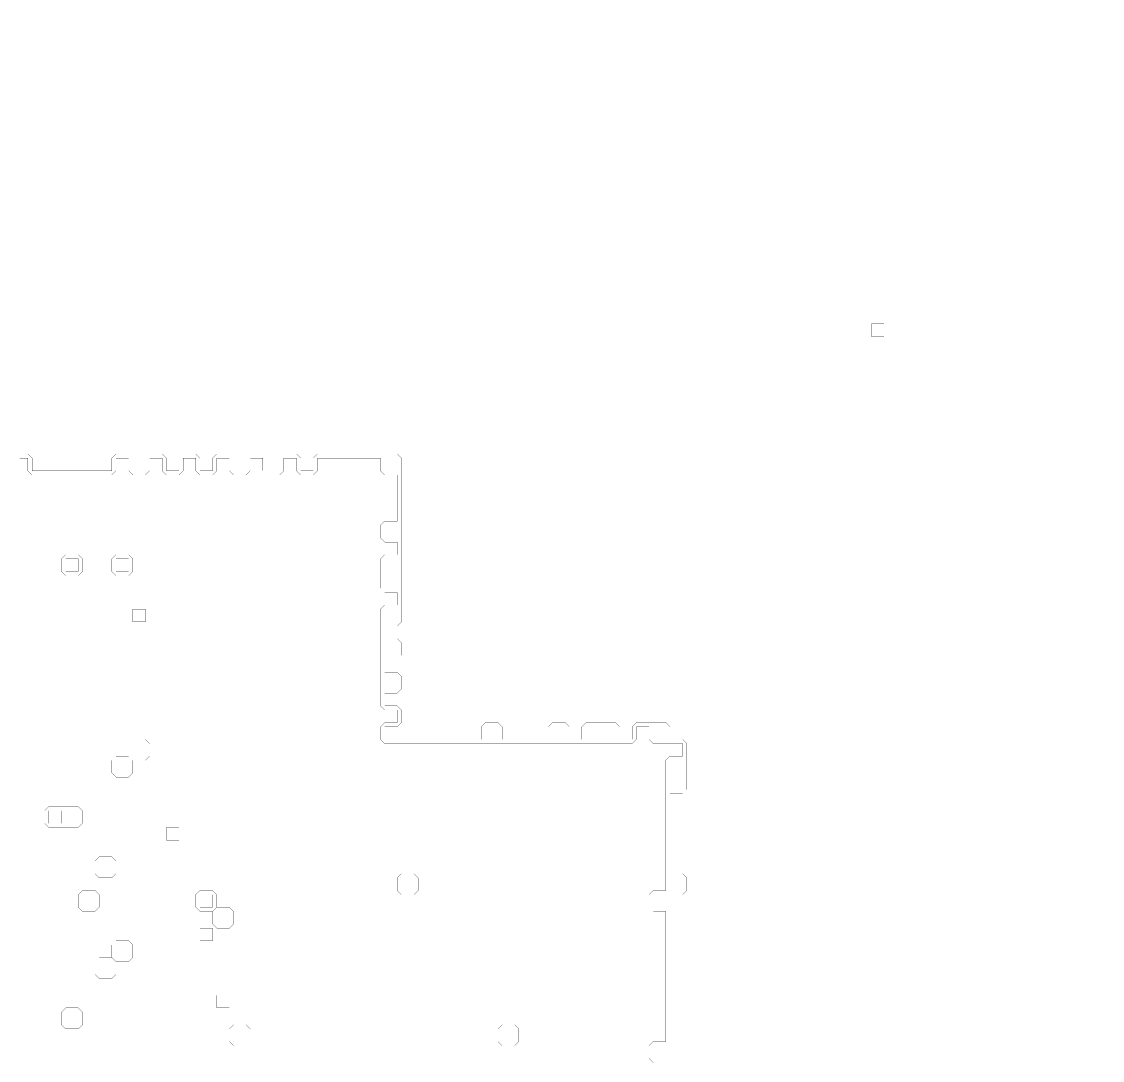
# Model space of a CAD drawing. Header units: metres. Extents: x 0 to 4990, y -4990 to 0.
# Drawn here: x 2476 to 4990, y -2417 to 0 of the extents above; entities that cross this region are included whole.
import ezdxf

# ---------------------------------------------------------------- set-up
doc = ezdxf.new("R2010")
doc.units = ezdxf.units.M
for name, color, linetype in [('conductor', 1, 'Continuous'), ('dielectric', 8, 'Continuous'), ('substrate', 5, 'Continuous')]:
    doc.layers.add(name, color=color, linetype=linetype)

msp = doc.modelspace()

# ---------------------------------------------------------------- linework, layer by layer
at = {"layer": 'conductor', "const_width": 0.5}
msp.add_lwpolyline([(3945.3125, -2421.875), (3935.546875, -2412.109375), (3935.546875, -2402.34375), (3935.546875, -2392.578125), (3935.546875, -2382.8125), (3945.3125, -2373.046875), (3955.078125, -2373.046875), (3964.84375, -2373.046875), (3974.609375, -2373.046875), (3974.609375, -2363.28125), (3974.609375, -2353.515625), (3974.609375, -2343.75), (3974.609375, -2333.984375), (3974.609375, -2324.21875), (3974.609375, -2314.453125), (3974.609375, -2304.6875), (3974.609375, -2294.921875), (3974.609375, -2285.15625), (3974.609375, -2275.390625), (3974.609375, -2265.625), (3974.609375, -2255.859375), (3974.609375, -2246.09375), (3974.609375, -2236.328125), (3974.609375, -2226.5625), (3974.609375, -2216.796875), (3974.609375, -2207.03125), (3974.609375, -2197.265625), (3974.609375, -2187.5), (3974.609375, -2177.734375), (3974.609375, -2167.96875), (3974.609375, -2158.203125), (3974.609375, -2148.4375), (3974.609375, -2138.671875), (3974.609375, -2128.90625), (3974.609375, -2119.140625), (3974.609375, -2109.375), (3974.609375, -2099.609375), (3974.609375, -2089.84375), (3974.609375, -2080.078125), (3974.609375, -2070.3125), (3964.84375, -2070.3125), (3955.078125, -2070.3125), (3945.3125, -2070.3125), (3935.546875, -2060.546875), (3935.546875, -2050.78125), (3935.546875, -2041.015625), (3935.546875, -2031.25), (3945.3125, -2021.484375), (3955.078125, -2021.484375), (3964.84375, -2021.484375), (3974.609375, -2021.484375), (3974.609375, -2011.71875), (3974.609375, -2001.953125), (3974.609375, -1992.1875), (3974.609375, -1982.421875), (3974.609375, -1972.65625), (3974.609375, -1962.890625), (3974.609375, -1953.125), (3974.609375, -1943.359375), (3974.609375, -1933.59375), (3974.609375, -1923.828125), (3974.609375, -1914.0625), (3974.609375, -1904.296875), (3974.609375, -1894.53125), (3974.609375, -1884.765625), (3974.609375, -1875), (3974.609375, -1865.234375), (3974.609375, -1855.46875), (3974.609375, -1845.703125), (3974.609375, -1835.9375), (3974.609375, -1826.171875), (3974.609375, -1816.40625), (3974.609375, -1806.640625), (3974.609375, -1796.875), (3974.609375, -1787.109375), (3974.609375, -1777.34375), (3974.609375, -1767.578125), (3974.609375, -1757.8125), (3974.609375, -1748.046875), (3974.609375, -1738.28125), (3974.609375, -1728.515625), (3974.609375, -1718.75), (3984.375, -1708.984375), (3994.140625, -1708.984375), (4003.90625, -1708.984375), (4013.671875, -1708.984375), (4013.671875, -1699.21875), (4013.671875, -1689.453125), (4013.671875, -1679.6875), (4003.90625, -1679.6875), (3994.140625, -1679.6875), (3984.375, -1679.6875), (3974.609375, -1679.6875), (3964.84375, -1679.6875), (3955.078125, -1679.6875), (3945.3125, -1679.6875), (3935.546875, -1669.921875), (3935.546875, -1660.15625), (3935.546875, -1650.390625), (3935.546875, -1640.625), (3925.78125, -1640.625), (3916.015625, -1640.625), (3906.25, -1640.625), (3906.25, -1650.390625), (3906.25, -1660.15625), (3906.25, -1669.921875), (3896.484375, -1679.6875), (3886.71875, -1679.6875), (3876.953125, -1679.6875), (3867.1875, -1679.6875), (3857.421875, -1679.6875), (3847.65625, -1679.6875), (3837.890625, -1679.6875), (3828.125, -1679.6875), (3818.359375, -1679.6875), (3808.59375, -1679.6875), (3798.828125, -1679.6875), (3789.0625, -1679.6875), (3779.296875, -1679.6875), (3769.53125, -1679.6875), (3759.765625, -1679.6875), (3750, -1679.6875), (3740.234375, -1679.6875), (3730.46875, -1679.6875), (3720.703125, -1679.6875), (3710.9375, -1679.6875), (3701.171875, -1679.6875), (3691.40625, -1679.6875), (3681.640625, -1679.6875), (3671.875, -1679.6875), (3662.109375, -1679.6875), (3652.34375, -1679.6875), (3642.578125, -1679.6875), (3632.8125, -1679.6875), (3623.046875, -1679.6875), (3613.28125, -1679.6875), (3603.515625, -1679.6875), (3593.75, -1679.6875), (3583.984375, -1679.6875), (3574.21875, -1679.6875), (3564.453125, -1679.6875), (3554.6875, -1679.6875), (3544.921875, -1679.6875), (3535.15625, -1679.6875), (3525.390625, -1679.6875), (3515.625, -1679.6875), (3505.859375, -1679.6875), (3496.09375, -1679.6875), (3486.328125, -1679.6875), (3476.5625, -1679.6875), (3466.796875, -1679.6875), (3457.03125, -1679.6875), (3447.265625, -1679.6875), (3437.5, -1679.6875), (3427.734375, -1679.6875), (3417.96875, -1679.6875), (3408.203125, -1679.6875), (3398.4375, -1679.6875), (3388.671875, -1679.6875), (3378.90625, -1679.6875), (3369.140625, -1679.6875), (3359.375, -1679.6875), (3349.609375, -1679.6875), (3339.84375, -1679.6875), (3330.078125, -1679.6875), (3320.3125, -1679.6875), (3310.546875, -1669.921875), (3310.546875, -1660.15625), (3310.546875, -1650.390625), (3310.546875, -1640.625), (3320.3125, -1630.859375), (3330.078125, -1630.859375), (3339.84375, -1630.859375), (3349.609375, -1630.859375), (3349.609375, -1621.09375), (3349.609375, -1611.328125), (3349.609375, -1601.5625), (3339.84375, -1601.5625), (3330.078125, -1601.5625), (3320.3125, -1601.5625), (3310.546875, -1591.796875), (3310.546875, -1582.03125), (3310.546875, -1572.265625), (3310.546875, -1562.5), (3310.546875, -1552.734375), (3310.546875, -1542.96875), (3310.546875, -1533.203125), (3310.546875, -1523.4375), (3310.546875, -1513.671875), (3310.546875, -1503.90625), (3310.546875, -1494.140625), (3310.546875, -1484.375), (3310.546875, -1474.609375), (3310.546875, -1464.84375), (3310.546875, -1455.078125), (3310.546875, -1445.3125), (3310.546875, -1435.546875), (3310.546875, -1425.78125), (3310.546875, -1416.015625), (3310.546875, -1406.25), (3310.546875, -1396.484375), (3310.546875, -1386.71875), (3310.546875, -1376.953125), (3310.546875, -1367.1875), (3320.3125, -1357.421875), (3330.078125, -1357.421875), (3339.84375, -1357.421875), (3349.609375, -1357.421875), (3349.609375, -1347.65625), (3349.609375, -1337.890625), (3349.609375, -1328.125), (3339.84375, -1328.125), (3330.078125, -1328.125), (3320.3125, -1328.125), (3310.546875, -1318.359375), (3310.546875, -1308.59375), (3310.546875, -1298.828125), (3310.546875, -1289.0625), (3310.546875, -1279.296875), (3310.546875, -1269.53125), (3310.546875, -1259.765625), (3310.546875, -1250), (3320.3125, -1240.234375), (3330.078125, -1240.234375), (3339.84375, -1240.234375), (3349.609375, -1240.234375), (3349.609375, -1230.46875), (3349.609375, -1220.703125), (3349.609375, -1210.9375), (3339.84375, -1210.9375), (3330.078125, -1210.9375), (3320.3125, -1210.9375), (3310.546875, -1201.171875), (3310.546875, -1191.40625), (3310.546875, -1181.640625), (3310.546875, -1171.875), (3320.3125, -1162.109375), (3330.078125, -1162.109375), (3339.84375, -1162.109375), (3349.609375, -1162.109375), (3349.609375, -1152.34375), (3349.609375, -1142.578125), (3349.609375, -1132.8125), (3349.609375, -1123.046875), (3349.609375, -1113.28125), (3349.609375, -1103.515625), (3349.609375, -1093.75), (3349.609375, -1083.984375), (3349.609375, -1074.21875), (3349.609375, -1064.453125), (3349.609375, -1054.6875), (3339.84375, -1054.6875), (3330.078125, -1054.6875), (3320.3125, -1054.6875), (3310.546875, -1044.921875), (3310.546875, -1035.15625), (3310.546875, -1025.390625), (3310.546875, -1015.625), (3300.78125, -1015.625), (3291.015625, -1015.625), (3281.25, -1015.625), (3271.484375, -1015.625), (3261.71875, -1015.625), (3251.953125, -1015.625), (3242.1875, -1015.625), (3232.421875, -1015.625), (3222.65625, -1015.625), (3212.890625, -1015.625), (3203.125, -1015.625), (3193.359375, -1015.625), (3183.59375, -1015.625), (3173.828125, -1015.625), (3164.0625, -1015.625), (3164.0625, -1025.390625), (3164.0625, -1035.15625), (3164.0625, -1044.921875), (3154.296875, -1054.6875), (3144.53125, -1054.6875), (3134.765625, -1054.6875), (3125, -1054.6875), (3115.234375, -1044.921875), (3115.234375, -1035.15625), (3115.234375, -1025.390625), (3115.234375, -1015.625), (3105.46875, -1015.625), (3095.703125, -1015.625), (3085.9375, -1015.625), (3085.9375, -1025.390625), (3085.9375, -1035.15625), (3085.9375, -1044.921875), (3076.171875, -1054.6875), (3066.40625, -1054.6875), (3056.640625, -1054.6875), (3046.875, -1054.6875), (3037.109375, -1044.921875), (3037.109375, -1035.15625), (3037.109375, -1025.390625), (3037.109375, -1015.625), (3027.34375, -1015.625), (3017.578125, -1015.625), (3007.8125, -1015.625), (3007.8125, -1025.390625), (3007.8125, -1035.15625), (3007.8125, -1044.921875), (2998.046875, -1054.6875), (2988.28125, -1054.6875), (2978.515625, -1054.6875), (2968.75, -1054.6875), (2958.984375, -1044.921875), (2958.984375, -1035.15625), (2958.984375, -1025.390625), (2958.984375, -1015.625), (2949.21875, -1015.625), (2939.453125, -1015.625), (2929.6875, -1015.625), (2929.6875, -1025.390625), (2929.6875, -1035.15625), (2929.6875, -1044.921875), (2919.921875, -1054.6875), (2910.15625, -1054.6875), (2900.390625, -1054.6875), (2890.625, -1054.6875), (2880.859375, -1044.921875), (2880.859375, -1035.15625), (2880.859375, -1025.390625), (2880.859375, -1015.625), (2871.09375, -1015.625), (2861.328125, -1015.625), (2851.5625, -1015.625), (2851.5625, -1025.390625), (2851.5625, -1035.15625), (2851.5625, -1044.921875), (2841.796875, -1054.6875), (2832.03125, -1054.6875), (2822.265625, -1054.6875), (2812.5, -1054.6875), (2802.734375, -1044.921875), (2802.734375, -1035.15625), (2802.734375, -1025.390625), (2802.734375, -1015.625), (2792.96875, -1015.625), (2783.203125, -1015.625), (2773.4375, -1015.625), (2773.4375, -1025.390625), (2773.4375, -1035.15625), (2773.4375, -1044.921875), (2763.671875, -1054.6875), (2753.90625, -1054.6875), (2744.140625, -1054.6875), (2734.375, -1054.6875), (2724.609375, -1044.921875), (2724.609375, -1035.15625), (2724.609375, -1025.390625), (2724.609375, -1015.625), (2714.84375, -1015.625), (2705.078125, -1015.625), (2695.3125, -1015.625), (2695.3125, -1025.390625), (2695.3125, -1035.15625), (2695.3125, -1044.921875), (2685.546875, -1054.6875), (2675.78125, -1054.6875), (2666.015625, -1054.6875), (2656.25, -1054.6875), (2646.484375, -1054.6875), (2636.71875, -1054.6875), (2626.953125, -1054.6875), (2617.1875, -1054.6875), (2607.421875, -1054.6875), (2597.65625, -1054.6875), (2587.890625, -1054.6875), (2578.125, -1054.6875), (2568.359375, -1054.6875), (2558.59375, -1054.6875), (2548.828125, -1054.6875), (2539.0625, -1054.6875), (2529.296875, -1054.6875), (2519.53125, -1054.6875), (2509.765625, -1054.6875), (2500, -1054.6875), (2490.234375, -1044.921875), (2490.234375, -1035.15625), (2490.234375, -1025.390625), (2490.234375, -1015.625), (2480.46875, -1015.625), (2470.703125, -1015.625)], dxfattribs=at)
for points in [[(2568.359375, -1250), (2578.125, -1240.234375), (2587.890625, -1240.234375), (2597.65625, -1240.234375), (2607.421875, -1240.234375), (2617.1875, -1250), (2617.1875, -1259.765625), (2617.1875, -1269.53125), (2617.1875, -1279.296875), (2607.421875, -1289.0625), (2597.65625, -1289.0625), (2587.890625, -1289.0625), (2578.125, -1289.0625), (2568.359375, -1279.296875), (2568.359375, -1269.53125), (2568.359375, -1259.765625)], [(2685.546875, -1250), (2695.3125, -1240.234375), (2705.078125, -1240.234375), (2714.84375, -1240.234375), (2724.609375, -1240.234375), (2734.375, -1250), (2734.375, -1259.765625), (2734.375, -1269.53125), (2734.375, -1279.296875), (2724.609375, -1289.0625), (2714.84375, -1289.0625), (2705.078125, -1289.0625), (2695.3125, -1289.0625), (2685.546875, -1279.296875), (2685.546875, -1269.53125), (2685.546875, -1259.765625)], [(2724.609375, -1679.6875), (2734.375, -1669.921875), (2744.140625, -1669.921875), (2753.90625, -1669.921875), (2763.671875, -1669.921875), (2773.4375, -1679.6875), (2773.4375, -1689.453125), (2773.4375, -1699.21875), (2773.4375, -1708.984375), (2763.671875, -1718.75), (2753.90625, -1718.75), (2744.140625, -1718.75), (2734.375, -1718.75), (2724.609375, -1708.984375), (2724.609375, -1699.21875), (2724.609375, -1689.453125)], [(2685.546875, -1718.75), (2695.3125, -1708.984375), (2705.078125, -1708.984375), (2714.84375, -1708.984375), (2724.609375, -1708.984375), (2734.375, -1718.75), (2734.375, -1728.515625), (2734.375, -1738.28125), (2734.375, -1748.046875), (2724.609375, -1757.8125), (2714.84375, -1757.8125), (2705.078125, -1757.8125), (2695.3125, -1757.8125), (2685.546875, -1748.046875), (2685.546875, -1738.28125), (2685.546875, -1728.515625)], [(2529.296875, -1835.9375), (2539.0625, -1826.171875), (2548.828125, -1826.171875), (2558.59375, -1826.171875), (2568.359375, -1826.171875), (2578.125, -1826.171875), (2587.890625, -1826.171875), (2597.65625, -1826.171875), (2607.421875, -1826.171875), (2617.1875, -1835.9375), (2617.1875, -1845.703125), (2617.1875, -1855.46875), (2617.1875, -1865.234375), (2607.421875, -1875), (2597.65625, -1875), (2587.890625, -1875), (2578.125, -1875), (2568.359375, -1875), (2558.59375, -1875), (2548.828125, -1875), (2539.0625, -1875), (2529.296875, -1865.234375), (2529.296875, -1855.46875), (2529.296875, -1845.703125)], [(2646.484375, -1953.125), (2656.25, -1943.359375), (2666.015625, -1943.359375), (2675.78125, -1943.359375), (2685.546875, -1943.359375), (2695.3125, -1953.125), (2695.3125, -1962.890625), (2695.3125, -1972.65625), (2695.3125, -1982.421875), (2685.546875, -1992.1875), (2675.78125, -1992.1875), (2666.015625, -1992.1875), (2656.25, -1992.1875), (2646.484375, -1982.421875), (2646.484375, -1972.65625), (2646.484375, -1962.890625)], [(3349.609375, -1992.1875), (3359.375, -1982.421875), (3369.140625, -1982.421875), (3378.90625, -1982.421875), (3388.671875, -1982.421875), (3398.4375, -1992.1875), (3398.4375, -2001.953125), (3398.4375, -2011.71875), (3398.4375, -2021.484375), (3388.671875, -2031.25), (3378.90625, -2031.25), (3369.140625, -2031.25), (3359.375, -2031.25), (3349.609375, -2021.484375), (3349.609375, -2011.71875), (3349.609375, -2001.953125)], [(2607.421875, -2031.25), (2617.1875, -2021.484375), (2626.953125, -2021.484375), (2636.71875, -2021.484375), (2646.484375, -2021.484375), (2656.25, -2031.25), (2656.25, -2041.015625), (2656.25, -2050.78125), (2656.25, -2060.546875), (2646.484375, -2070.3125), (2636.71875, -2070.3125), (2626.953125, -2070.3125), (2617.1875, -2070.3125), (2607.421875, -2060.546875), (2607.421875, -2050.78125), (2607.421875, -2041.015625)], [(2880.859375, -2031.25), (2890.625, -2021.484375), (2900.390625, -2021.484375), (2910.15625, -2021.484375), (2919.921875, -2021.484375), (2929.6875, -2031.25), (2929.6875, -2041.015625), (2929.6875, -2050.78125), (2929.6875, -2060.546875), (2919.921875, -2070.3125), (2910.15625, -2070.3125), (2900.390625, -2070.3125), (2890.625, -2070.3125), (2880.859375, -2060.546875), (2880.859375, -2050.78125), (2880.859375, -2041.015625)], [(2919.921875, -2070.3125), (2929.6875, -2060.546875), (2939.453125, -2060.546875), (2949.21875, -2060.546875), (2958.984375, -2060.546875), (2968.75, -2070.3125), (2968.75, -2080.078125), (2968.75, -2089.84375), (2968.75, -2099.609375), (2958.984375, -2109.375), (2949.21875, -2109.375), (2939.453125, -2109.375), (2929.6875, -2109.375), (2919.921875, -2099.609375), (2919.921875, -2089.84375), (2919.921875, -2080.078125)], [(2685.546875, -2148.4375), (2695.3125, -2138.671875), (2705.078125, -2138.671875), (2714.84375, -2138.671875), (2724.609375, -2138.671875), (2734.375, -2148.4375), (2734.375, -2158.203125), (2734.375, -2167.96875), (2734.375, -2177.734375), (2724.609375, -2187.5), (2714.84375, -2187.5), (2705.078125, -2187.5), (2695.3125, -2187.5), (2685.546875, -2177.734375), (2685.546875, -2167.96875), (2685.546875, -2158.203125)], [(2646.484375, -2187.5), (2656.25, -2177.734375), (2666.015625, -2177.734375), (2675.78125, -2177.734375), (2685.546875, -2177.734375), (2695.3125, -2187.5), (2695.3125, -2197.265625), (2695.3125, -2207.03125), (2695.3125, -2216.796875), (2685.546875, -2226.5625), (2675.78125, -2226.5625), (2666.015625, -2226.5625), (2656.25, -2226.5625), (2646.484375, -2216.796875), (2646.484375, -2207.03125), (2646.484375, -2197.265625)], [(2568.359375, -2304.6875), (2578.125, -2294.921875), (2587.890625, -2294.921875), (2597.65625, -2294.921875), (2607.421875, -2294.921875), (2617.1875, -2304.6875), (2617.1875, -2314.453125), (2617.1875, -2324.21875), (2617.1875, -2333.984375), (2607.421875, -2343.75), (2597.65625, -2343.75), (2587.890625, -2343.75), (2578.125, -2343.75), (2568.359375, -2333.984375), (2568.359375, -2324.21875), (2568.359375, -2314.453125)], [(2958.984375, -2343.75), (2968.75, -2333.984375), (2978.515625, -2333.984375), (2988.28125, -2333.984375), (2998.046875, -2333.984375), (3007.8125, -2343.75), (3007.8125, -2353.515625), (3007.8125, -2363.28125), (3007.8125, -2373.046875), (2998.046875, -2382.8125), (2988.28125, -2382.8125), (2978.515625, -2382.8125), (2968.75, -2382.8125), (2958.984375, -2373.046875), (2958.984375, -2363.28125), (2958.984375, -2353.515625)], [(3583.984375, -2343.75), (3593.75, -2333.984375), (3603.515625, -2333.984375), (3613.28125, -2333.984375), (3623.046875, -2333.984375), (3632.8125, -2343.75), (3632.8125, -2353.515625), (3632.8125, -2363.28125), (3632.8125, -2373.046875), (3623.046875, -2382.8125), (3613.28125, -2382.8125), (3603.515625, -2382.8125), (3593.75, -2382.8125), (3583.984375, -2373.046875), (3583.984375, -2363.28125), (3583.984375, -2353.515625)]]:
    msp.add_lwpolyline(points, close=True, dxfattribs=at)
at = {"layer": 'dielectric', "const_width": 0.5}
msp.add_lwpolyline([(4453.125, -703.125), (4453.125, -712.890625), (4453.125, -722.65625), (4453.125, -732.421875), (4462.890625, -732.421875), (4472.65625, -732.421875), (4482.421875, -732.421875), (4482.421875, -722.65625), (4482.421875, -712.890625), (4482.421875, -703.125), (4472.65625, -703.125), (4462.890625, -703.125)], close=True, dxfattribs=at)
at = {"layer": 'substrate', "const_width": 0.5}
for points in [[(4990.234375, -2421.875), (4990.234375, -2412.109375), (4990.234375, -2402.34375), (4990.234375, -2392.578125), (4990.234375, -2382.8125), (4990.234375, -2373.046875), (4990.234375, -2363.28125), (4990.234375, -2353.515625), (4990.234375, -2343.75), (4990.234375, -2333.984375), (4990.234375, -2324.21875), (4990.234375, -2314.453125), (4990.234375, -2304.6875), (4990.234375, -2294.921875), (4990.234375, -2285.15625), (4990.234375, -2275.390625), (4990.234375, -2265.625), (4990.234375, -2255.859375), (4990.234375, -2246.09375), (4990.234375, -2236.328125), (4990.234375, -2226.5625), (4990.234375, -2216.796875), (4990.234375, -2207.03125), (4990.234375, -2197.265625), (4990.234375, -2187.5), (4990.234375, -2177.734375), (4990.234375, -2167.96875), (4990.234375, -2158.203125), (4990.234375, -2148.4375), (4990.234375, -2138.671875), (4990.234375, -2128.90625), (4990.234375, -2119.140625), (4990.234375, -2109.375), (4990.234375, -2099.609375), (4990.234375, -2089.84375), (4990.234375, -2080.078125), (4990.234375, -2070.3125), (4990.234375, -2060.546875), (4990.234375, -2050.78125), (4990.234375, -2041.015625), (4990.234375, -2031.25), (4990.234375, -2021.484375), (4990.234375, -2011.71875), (4990.234375, -2001.953125), (4990.234375, -1992.1875), (4990.234375, -1982.421875), (4990.234375, -1972.65625), (4990.234375, -1962.890625), (4990.234375, -1953.125), (4990.234375, -1943.359375), (4990.234375, -1933.59375), (4990.234375, -1923.828125), (4990.234375, -1914.0625), (4990.234375, -1904.296875), (4990.234375, -1894.53125), (4990.234375, -1884.765625), (4990.234375, -1875), (4990.234375, -1865.234375), (4990.234375, -1855.46875), (4990.234375, -1845.703125), (4990.234375, -1835.9375), (4990.234375, -1826.171875), (4990.234375, -1816.40625), (4990.234375, -1806.640625), (4990.234375, -1796.875), (4990.234375, -1787.109375), (4990.234375, -1777.34375), (4990.234375, -1767.578125), (4990.234375, -1757.8125), (4990.234375, -1748.046875), (4990.234375, -1738.28125), (4990.234375, -1728.515625), (4990.234375, -1718.75), (4990.234375, -1708.984375), (4990.234375, -1699.21875), (4990.234375, -1689.453125), (4990.234375, -1679.6875), (4990.234375, -1669.921875), (4990.234375, -1660.15625), (4990.234375, -1650.390625), (4990.234375, -1640.625), (4990.234375, -1630.859375), (4990.234375, -1621.09375), (4990.234375, -1611.328125), (4990.234375, -1601.5625), (4990.234375, -1591.796875), (4990.234375, -1582.03125), (4990.234375, -1572.265625), (4990.234375, -1562.5), (4990.234375, -1552.734375), (4990.234375, -1542.96875), (4990.234375, -1533.203125), (4990.234375, -1523.4375), (4990.234375, -1513.671875), (4990.234375, -1503.90625), (4990.234375, -1494.140625), (4990.234375, -1484.375), (4990.234375, -1474.609375), (4990.234375, -1464.84375), (4990.234375, -1455.078125), (4990.234375, -1445.3125), (4990.234375, -1435.546875), (4990.234375, -1425.78125), (4990.234375, -1416.015625), (4990.234375, -1406.25), (4990.234375, -1396.484375), (4990.234375, -1386.71875), (4990.234375, -1376.953125), (4990.234375, -1367.1875), (4990.234375, -1357.421875), (4990.234375, -1347.65625), (4990.234375, -1337.890625), (4990.234375, -1328.125), (4990.234375, -1318.359375), (4990.234375, -1308.59375), (4990.234375, -1298.828125), (4990.234375, -1289.0625), (4990.234375, -1279.296875), (4990.234375, -1269.53125), (4990.234375, -1259.765625), (4990.234375, -1250), (4990.234375, -1240.234375), (4990.234375, -1230.46875), (4990.234375, -1220.703125), (4990.234375, -1210.9375), (4990.234375, -1201.171875), (4990.234375, -1191.40625), (4990.234375, -1181.640625), (4990.234375, -1171.875), (4990.234375, -1162.109375), (4990.234375, -1152.34375), (4990.234375, -1142.578125), (4990.234375, -1132.8125), (4990.234375, -1123.046875), (4990.234375, -1113.28125), (4990.234375, -1103.515625), (4990.234375, -1093.75), (4990.234375, -1083.984375), (4990.234375, -1074.21875), (4990.234375, -1064.453125), (4990.234375, -1054.6875), (4990.234375, -1044.921875), (4990.234375, -1035.15625), (4990.234375, -1025.390625), (4990.234375, -1015.625), (4990.234375, -1005.859375), (4990.234375, -996.09375), (4990.234375, -986.328125), (4990.234375, -976.5625), (4990.234375, -966.796875), (4990.234375, -957.03125), (4990.234375, -947.265625), (4990.234375, -937.5), (4990.234375, -927.734375), (4990.234375, -917.96875), (4990.234375, -908.203125), (4990.234375, -898.4375), (4990.234375, -888.671875), (4990.234375, -878.90625), (4990.234375, -869.140625), (4990.234375, -859.375), (4990.234375, -849.609375), (4990.234375, -839.84375), (4990.234375, -830.078125), (4990.234375, -820.3125), (4990.234375, -810.546875), (4990.234375, -800.78125), (4990.234375, -791.015625), (4990.234375, -781.25), (4990.234375, -771.484375), (4990.234375, -761.71875), (4990.234375, -751.953125), (4990.234375, -742.1875), (4990.234375, -732.421875), (4990.234375, -722.65625), (4990.234375, -712.890625), (4990.234375, -703.125), (4990.234375, -693.359375), (4990.234375, -683.59375), (4990.234375, -673.828125), (4990.234375, -664.0625), (4990.234375, -654.296875), (4990.234375, -644.53125), (4990.234375, -634.765625), (4990.234375, -625), (4990.234375, -615.234375), (4990.234375, -605.46875), (4990.234375, -595.703125), (4990.234375, -585.9375), (4990.234375, -576.171875), (4990.234375, -566.40625), (4990.234375, -556.640625), (4990.234375, -546.875), (4990.234375, -537.109375), (4990.234375, -527.34375), (4990.234375, -517.578125), (4990.234375, -507.8125), (4990.234375, -498.046875), (4990.234375, -488.28125), (4990.234375, -478.515625), (4990.234375, -468.75), (4990.234375, -458.984375), (4990.234375, -449.21875), (4990.234375, -439.453125), (4990.234375, -429.6875), (4990.234375, -419.921875), (4990.234375, -410.15625), (4990.234375, -400.390625), (4990.234375, -390.625), (4990.234375, -380.859375), (4990.234375, -371.09375), (4990.234375, -361.328125), (4990.234375, -351.5625), (4990.234375, -341.796875), (4990.234375, -332.03125), (4990.234375, -322.265625), (4990.234375, -312.5), (4990.234375, -302.734375), (4990.234375, -292.96875), (4990.234375, -283.203125), (4990.234375, -273.4375), (4990.234375, -263.671875), (4990.234375, -253.90625), (4990.234375, -244.140625), (4990.234375, -234.375), (4990.234375, -224.609375), (4990.234375, -214.84375), (4990.234375, -205.078125), (4990.234375, -195.3125), (4990.234375, -185.546875), (4990.234375, -175.78125), (4990.234375, -166.015625), (4990.234375, -156.25), (4990.234375, -146.484375), (4990.234375, -136.71875), (4990.234375, -126.953125), (4990.234375, -117.1875), (4990.234375, -107.421875), (4990.234375, -97.65625), (4990.234375, -87.890625), (4990.234375, -78.125), (4990.234375, -68.359375), (4990.234375, -58.59375), (4990.234375, -48.828125), (4990.234375, -39.0625), (4990.234375, -29.296875), (4990.234375, -19.53125), (4990.234375, -9.765625), (4990.234375, 0), (4980.46875, 0), (4970.703125, 0), (4960.9375, 0), (4951.171875, 0), (4941.40625, 0), (4931.640625, 0), (4921.875, 0), (4912.109375, 0), (4902.34375, 0), (4892.578125, 0), (4882.8125, 0), (4873.046875, 0), (4863.28125, 0), (4853.515625, 0), (4843.75, 0), (4833.984375, 0), (4824.21875, 0), (4814.453125, 0), (4804.6875, 0), (4794.921875, 0), (4785.15625, 0), (4775.390625, 0), (4765.625, 0), (4755.859375, 0), (4746.09375, 0), (4736.328125, 0), (4726.5625, 0), (4716.796875, 0), (4707.03125, 0), (4697.265625, 0), (4687.5, 0), (4677.734375, 0), (4667.96875, 0), (4658.203125, 0), (4648.4375, 0), (4638.671875, 0), (4628.90625, 0), (4619.140625, 0), (4609.375, 0), (4599.609375, 0), (4589.84375, 0), (4580.078125, 0), (4570.3125, 0), (4560.546875, 0), (4550.78125, 0), (4541.015625, 0), (4531.25, 0), (4521.484375, 0), (4511.71875, 0), (4501.953125, 0), (4492.1875, 0), (4482.421875, 0), (4472.65625, 0), (4462.890625, 0), (4453.125, 0), (4443.359375, 0), (4433.59375, 0), (4423.828125, 0), (4414.0625, 0), (4404.296875, 0), (4394.53125, 0), (4384.765625, 0), (4375, 0), (4365.234375, 0), (4355.46875, 0), (4345.703125, 0), (4335.9375, 0), (4326.171875, 0), (4316.40625, 0), (4306.640625, 0), (4296.875, 0), (4287.109375, 0), (4277.34375, 0), (4267.578125, 0), (4257.8125, 0), (4248.046875, 0), (4238.28125, 0), (4228.515625, 0), (4218.75, 0), (4208.984375, 0), (4199.21875, 0), (4189.453125, 0), (4179.6875, 0), (4169.921875, 0), (4160.15625, 0), (4150.390625, 0), (4140.625, 0), (4130.859375, 0), (4121.09375, 0), (4111.328125, 0), (4101.5625, 0), (4091.796875, 0), (4082.03125, 0), (4072.265625, 0), (4062.5, 0), (4052.734375, 0), (4042.96875, 0), (4033.203125, 0), (4023.4375, 0), (4013.671875, 0), (4003.90625, 0), (3994.140625, 0), (3984.375, 0), (3974.609375, 0), (3964.84375, 0), (3955.078125, 0), (3945.3125, 0), (3935.546875, 0), (3925.78125, 0), (3916.015625, 0), (3906.25, 0), (3896.484375, 0), (3886.71875, 0), (3876.953125, 0), (3867.1875, 0), (3857.421875, 0), (3847.65625, 0), (3837.890625, 0), (3828.125, 0), (3818.359375, 0), (3808.59375, 0), (3798.828125, 0), (3789.0625, 0), (3779.296875, 0), (3769.53125, 0), (3759.765625, 0), (3750, 0), (3740.234375, 0), (3730.46875, 0), (3720.703125, 0), (3710.9375, 0), (3701.171875, 0), (3691.40625, 0), (3681.640625, 0), (3671.875, 0), (3662.109375, 0), (3652.34375, 0), (3642.578125, 0), (3632.8125, 0), (3623.046875, 0), (3613.28125, 0), (3603.515625, 0), (3593.75, 0), (3583.984375, 0), (3574.21875, 0), (3564.453125, 0), (3554.6875, 0), (3544.921875, 0), (3535.15625, 0), (3525.390625, 0), (3515.625, 0), (3505.859375, 0), (3496.09375, 0), (3486.328125, 0), (3476.5625, 0), (3466.796875, 0), (3457.03125, 0), (3447.265625, 0), (3437.5, 0), (3427.734375, 0), (3417.96875, 0), (3408.203125, 0), (3398.4375, 0), (3388.671875, 0), (3378.90625, 0), (3369.140625, 0), (3359.375, 0), (3349.609375, 0), (3339.84375, 0), (3330.078125, 0), (3320.3125, 0), (3310.546875, 0), (3300.78125, 0), (3291.015625, 0), (3281.25, 0), (3271.484375, 0), (3261.71875, 0), (3251.953125, 0), (3242.1875, 0), (3232.421875, 0), (3222.65625, 0), (3212.890625, 0), (3203.125, 0), (3193.359375, 0), (3183.59375, 0), (3173.828125, 0), (3164.0625, 0), (3154.296875, 0), (3144.53125, 0), (3134.765625, 0), (3125, 0), (3115.234375, 0), (3105.46875, 0), (3095.703125, 0), (3085.9375, 0), (3076.171875, 0), (3066.40625, 0), (3056.640625, 0), (3046.875, 0), (3037.109375, 0), (3027.34375, 0), (3017.578125, 0), (3007.8125, 0), (2998.046875, 0), (2988.28125, 0), (2978.515625, 0), (2968.75, 0), (2958.984375, 0), (2949.21875, 0), (2939.453125, 0), (2929.6875, 0), (2919.921875, 0), (2910.15625, 0), (2900.390625, 0), (2890.625, 0), (2880.859375, 0), (2871.09375, 0), (2861.328125, 0), (2851.5625, 0), (2841.796875, 0), (2832.03125, 0), (2822.265625, 0), (2812.5, 0), (2802.734375, 0), (2792.96875, 0), (2783.203125, 0), (2773.4375, 0), (2763.671875, 0), (2753.90625, 0), (2744.140625, 0), (2734.375, 0), (2724.609375, 0), (2714.84375, 0), (2705.078125, 0), (2695.3125, 0), (2685.546875, 0), (2675.78125, 0), (2666.015625, 0), (2656.25, 0), (2646.484375, 0), (2636.71875, 0), (2626.953125, 0), (2617.1875, 0), (2607.421875, 0), (2597.65625, 0), (2587.890625, 0), (2578.125, 0), (2568.359375, 0), (2558.59375, 0), (2548.828125, 0), (2539.0625, 0), (2529.296875, 0), (2519.53125, 0), (2509.765625, 0), (2500, 0), (2490.234375, 0), (2480.46875, 0), (2470.703125, 0)], [(2470.703125, -1005.859375), (2480.46875, -1005.859375), (2490.234375, -1005.859375), (2500, -1015.625), (2500, -1025.390625), (2500, -1035.15625), (2500, -1044.921875), (2509.765625, -1044.921875), (2519.53125, -1044.921875), (2529.296875, -1044.921875), (2539.0625, -1044.921875), (2548.828125, -1044.921875), (2558.59375, -1044.921875), (2568.359375, -1044.921875), (2578.125, -1044.921875), (2587.890625, -1044.921875), (2597.65625, -1044.921875), (2607.421875, -1044.921875), (2617.1875, -1044.921875), (2626.953125, -1044.921875), (2636.71875, -1044.921875), (2646.484375, -1044.921875), (2656.25, -1044.921875), (2666.015625, -1044.921875), (2675.78125, -1044.921875), (2685.546875, -1044.921875), (2685.546875, -1035.15625), (2685.546875, -1025.390625), (2685.546875, -1015.625), (2695.3125, -1005.859375), (2705.078125, -1005.859375), (2714.84375, -1005.859375), (2724.609375, -1005.859375), (2734.375, -1005.859375), (2744.140625, -1005.859375), (2753.90625, -1005.859375), (2763.671875, -1005.859375), (2773.4375, -1005.859375), (2783.203125, -1005.859375), (2792.96875, -1005.859375), (2802.734375, -1005.859375), (2812.5, -1015.625), (2812.5, -1025.390625), (2812.5, -1035.15625), (2812.5, -1044.921875), (2822.265625, -1044.921875), (2832.03125, -1044.921875), (2841.796875, -1044.921875), (2841.796875, -1035.15625), (2841.796875, -1025.390625), (2841.796875, -1015.625), (2851.5625, -1005.859375), (2861.328125, -1005.859375), (2871.09375, -1005.859375), (2880.859375, -1005.859375), (2890.625, -1015.625), (2890.625, -1025.390625), (2890.625, -1035.15625), (2890.625, -1044.921875), (2900.390625, -1044.921875), (2910.15625, -1044.921875), (2919.921875, -1044.921875), (2919.921875, -1035.15625), (2919.921875, -1025.390625), (2919.921875, -1015.625), (2929.6875, -1005.859375), (2939.453125, -1005.859375), (2949.21875, -1005.859375), (2958.984375, -1005.859375), (2968.75, -1005.859375), (2978.515625, -1005.859375), (2988.28125, -1005.859375), (2998.046875, -1005.859375), (3007.8125, -1005.859375), (3017.578125, -1005.859375), (3027.34375, -1005.859375), (3037.109375, -1005.859375), (3046.875, -1005.859375), (3056.640625, -1005.859375), (3066.40625, -1005.859375), (3076.171875, -1005.859375), (3085.9375, -1005.859375), (3095.703125, -1005.859375), (3105.46875, -1005.859375), (3115.234375, -1005.859375), (3125, -1015.625), (3125, -1025.390625), (3125, -1035.15625), (3125, -1044.921875), (3134.765625, -1044.921875), (3144.53125, -1044.921875), (3154.296875, -1044.921875), (3154.296875, -1035.15625), (3154.296875, -1025.390625), (3154.296875, -1015.625), (3164.0625, -1005.859375), (3173.828125, -1005.859375), (3183.59375, -1005.859375), (3193.359375, -1005.859375), (3203.125, -1005.859375), (3212.890625, -1005.859375), (3222.65625, -1005.859375), (3232.421875, -1005.859375), (3242.1875, -1005.859375), (3251.953125, -1005.859375), (3261.71875, -1005.859375), (3271.484375, -1005.859375), (3281.25, -1005.859375), (3291.015625, -1005.859375), (3300.78125, -1005.859375), (3310.546875, -1005.859375), (3320.3125, -1005.859375), (3330.078125, -1005.859375), (3339.84375, -1005.859375), (3349.609375, -1005.859375), (3359.375, -1015.625), (3359.375, -1025.390625), (3359.375, -1035.15625), (3359.375, -1044.921875), (3359.375, -1054.6875), (3359.375, -1064.453125), (3359.375, -1074.21875), (3359.375, -1083.984375), (3359.375, -1093.75), (3359.375, -1103.515625), (3359.375, -1113.28125), (3359.375, -1123.046875), (3359.375, -1132.8125), (3359.375, -1142.578125), (3359.375, -1152.34375), (3359.375, -1162.109375), (3359.375, -1171.875), (3359.375, -1181.640625), (3359.375, -1191.40625), (3359.375, -1201.171875), (3359.375, -1210.9375), (3359.375, -1220.703125), (3359.375, -1230.46875), (3359.375, -1240.234375), (3359.375, -1250), (3359.375, -1259.765625), (3359.375, -1269.53125), (3359.375, -1279.296875), (3359.375, -1289.0625), (3359.375, -1298.828125), (3359.375, -1308.59375), (3359.375, -1318.359375), (3359.375, -1328.125), (3359.375, -1337.890625), (3359.375, -1347.65625), (3359.375, -1357.421875), (3359.375, -1367.1875), (3359.375, -1376.953125), (3359.375, -1386.71875), (3359.375, -1396.484375), (3349.609375, -1406.25), (3339.84375, -1406.25), (3330.078125, -1406.25), (3320.3125, -1406.25), (3320.3125, -1416.015625), (3320.3125, -1425.78125), (3320.3125, -1435.546875), (3330.078125, -1435.546875), (3339.84375, -1435.546875), (3349.609375, -1435.546875), (3359.375, -1445.3125), (3359.375, -1455.078125), (3359.375, -1464.84375), (3359.375, -1474.609375), (3349.609375, -1484.375), (3339.84375, -1484.375), (3330.078125, -1484.375), (3320.3125, -1484.375), (3320.3125, -1494.140625), (3320.3125, -1503.90625), (3320.3125, -1513.671875), (3330.078125, -1513.671875), (3339.84375, -1513.671875), (3349.609375, -1513.671875), (3359.375, -1523.4375), (3359.375, -1533.203125), (3359.375, -1542.96875), (3359.375, -1552.734375), (3349.609375, -1562.5), (3339.84375, -1562.5), (3330.078125, -1562.5), (3320.3125, -1562.5), (3320.3125, -1572.265625), (3320.3125, -1582.03125), (3320.3125, -1591.796875), (3330.078125, -1591.796875), (3339.84375, -1591.796875), (3349.609375, -1591.796875), (3359.375, -1601.5625), (3359.375, -1611.328125), (3359.375, -1621.09375), (3359.375, -1630.859375), (3349.609375, -1640.625), (3339.84375, -1640.625), (3330.078125, -1640.625), (3320.3125, -1640.625), (3320.3125, -1650.390625), (3320.3125, -1660.15625), (3320.3125, -1669.921875), (3330.078125, -1669.921875), (3339.84375, -1669.921875), (3349.609375, -1669.921875), (3359.375, -1669.921875), (3369.140625, -1669.921875), (3378.90625, -1669.921875), (3388.671875, -1669.921875), (3398.4375, -1669.921875), (3408.203125, -1669.921875), (3417.96875, -1669.921875), (3427.734375, -1669.921875), (3437.5, -1669.921875), (3447.265625, -1669.921875), (3457.03125, -1669.921875), (3466.796875, -1669.921875), (3476.5625, -1669.921875), (3486.328125, -1669.921875), (3496.09375, -1669.921875), (3505.859375, -1669.921875), (3515.625, -1669.921875), (3525.390625, -1669.921875), (3535.15625, -1669.921875), (3544.921875, -1669.921875), (3544.921875, -1660.15625), (3544.921875, -1650.390625), (3544.921875, -1640.625), (3554.6875, -1630.859375), (3564.453125, -1630.859375), (3574.21875, -1630.859375), (3583.984375, -1630.859375), (3593.75, -1640.625), (3593.75, -1650.390625), (3593.75, -1660.15625), (3593.75, -1669.921875), (3603.515625, -1669.921875), (3613.28125, -1669.921875), (3623.046875, -1669.921875), (3632.8125, -1669.921875), (3642.578125, -1669.921875), (3652.34375, -1669.921875), (3662.109375, -1669.921875), (3671.875, -1669.921875), (3681.640625, -1669.921875), (3691.40625, -1669.921875), (3701.171875, -1669.921875), (3701.171875, -1660.15625), (3701.171875, -1650.390625), (3701.171875, -1640.625), (3710.9375, -1630.859375), (3720.703125, -1630.859375), (3730.46875, -1630.859375), (3740.234375, -1630.859375), (3750, -1640.625), (3750, -1650.390625), (3750, -1660.15625), (3750, -1669.921875), (3759.765625, -1669.921875), (3769.53125, -1669.921875), (3779.296875, -1669.921875), (3779.296875, -1660.15625), (3779.296875, -1650.390625), (3779.296875, -1640.625), (3789.0625, -1630.859375), (3798.828125, -1630.859375), (3808.59375, -1630.859375), (3818.359375, -1630.859375), (3828.125, -1630.859375), (3837.890625, -1630.859375), (3847.65625, -1630.859375), (3857.421875, -1630.859375), (3867.1875, -1640.625), (3867.1875, -1650.390625), (3867.1875, -1660.15625), (3867.1875, -1669.921875), (3876.953125, -1669.921875), (3886.71875, -1669.921875), (3896.484375, -1669.921875), (3896.484375, -1660.15625), (3896.484375, -1650.390625), (3896.484375, -1640.625), (3906.25, -1630.859375), (3916.015625, -1630.859375), (3925.78125, -1630.859375), (3935.546875, -1630.859375), (3945.3125, -1630.859375), (3955.078125, -1630.859375), (3964.84375, -1630.859375), (3974.609375, -1630.859375), (3984.375, -1640.625), (3984.375, -1650.390625), (3984.375, -1660.15625), (3984.375, -1669.921875), (3994.140625, -1669.921875), (4003.90625, -1669.921875), (4013.671875, -1669.921875), (4023.4375, -1679.6875), (4023.4375, -1689.453125), (4023.4375, -1699.21875), (4023.4375, -1708.984375), (4023.4375, -1718.75), (4023.4375, -1728.515625), (4023.4375, -1738.28125), (4023.4375, -1748.046875), (4023.4375, -1757.8125), (4023.4375, -1767.578125), (4023.4375, -1777.34375), (4023.4375, -1787.109375), (4013.671875, -1796.875), (4003.90625, -1796.875), (3994.140625, -1796.875), (3984.375, -1796.875), (3984.375, -1806.640625), (3984.375, -1816.40625), (3984.375, -1826.171875), (3984.375, -1835.9375), (3984.375, -1845.703125), (3984.375, -1855.46875), (3984.375, -1865.234375), (3984.375, -1875), (3984.375, -1884.765625), (3984.375, -1894.53125), (3984.375, -1904.296875), (3984.375, -1914.0625), (3984.375, -1923.828125), (3984.375, -1933.59375), (3984.375, -1943.359375), (3984.375, -1953.125), (3984.375, -1962.890625), (3984.375, -1972.65625), (3984.375, -1982.421875), (3994.140625, -1982.421875), (4003.90625, -1982.421875), (4013.671875, -1982.421875), (4023.4375, -1992.1875), (4023.4375, -2001.953125), (4023.4375, -2011.71875), (4023.4375, -2021.484375), (4013.671875, -2031.25), (4003.90625, -2031.25), (3994.140625, -2031.25), (3984.375, -2031.25), (3984.375, -2041.015625), (3984.375, -2050.78125), (3984.375, -2060.546875), (3984.375, -2070.3125), (3984.375, -2080.078125), (3984.375, -2089.84375), (3984.375, -2099.609375), (3984.375, -2109.375), (3984.375, -2119.140625), (3984.375, -2128.90625), (3984.375, -2138.671875), (3984.375, -2148.4375), (3984.375, -2158.203125), (3984.375, -2167.96875), (3984.375, -2177.734375), (3984.375, -2187.5), (3984.375, -2197.265625), (3984.375, -2207.03125), (3984.375, -2216.796875), (3984.375, -2226.5625), (3984.375, -2236.328125), (3984.375, -2246.09375), (3984.375, -2255.859375), (3984.375, -2265.625), (3984.375, -2275.390625), (3984.375, -2285.15625), (3984.375, -2294.921875), (3984.375, -2304.6875), (3984.375, -2314.453125), (3984.375, -2324.21875), (3984.375, -2333.984375), (3984.375, -2343.75), (3984.375, -2353.515625), (3984.375, -2363.28125), (3984.375, -2373.046875), (3984.375, -2382.8125), (3984.375, -2392.578125), (3984.375, -2402.34375), (3984.375, -2412.109375), (3984.375, -2421.875)]]:
    msp.add_lwpolyline(points, dxfattribs=at)
for points in [[(2578.125, -1250), (2578.125, -1259.765625), (2578.125, -1269.53125), (2578.125, -1279.296875), (2587.890625, -1279.296875), (2597.65625, -1279.296875), (2607.421875, -1279.296875), (2607.421875, -1269.53125), (2607.421875, -1259.765625), (2607.421875, -1250), (2597.65625, -1250), (2587.890625, -1250)], [(2695.3125, -1250), (2695.3125, -1259.765625), (2695.3125, -1269.53125), (2695.3125, -1279.296875), (2705.078125, -1279.296875), (2714.84375, -1279.296875), (2724.609375, -1279.296875), (2724.609375, -1269.53125), (2724.609375, -1259.765625), (2724.609375, -1250), (2714.84375, -1250), (2705.078125, -1250)], [(2734.375, -1367.1875), (2734.375, -1376.953125), (2734.375, -1386.71875), (2734.375, -1396.484375), (2744.140625, -1396.484375), (2753.90625, -1396.484375), (2763.671875, -1396.484375), (2763.671875, -1386.71875), (2763.671875, -1376.953125), (2763.671875, -1367.1875), (2753.90625, -1367.1875), (2744.140625, -1367.1875)], [(2539.0625, -1835.9375), (2539.0625, -1845.703125), (2539.0625, -1855.46875), (2539.0625, -1865.234375), (2548.828125, -1865.234375), (2558.59375, -1865.234375), (2568.359375, -1865.234375), (2568.359375, -1855.46875), (2568.359375, -1845.703125), (2568.359375, -1835.9375), (2558.59375, -1835.9375), (2548.828125, -1835.9375)], [(2812.5, -1875), (2812.5, -1884.765625), (2812.5, -1894.53125), (2812.5, -1904.296875), (2822.265625, -1904.296875), (2832.03125, -1904.296875), (2841.796875, -1904.296875), (2841.796875, -1894.53125), (2841.796875, -1884.765625), (2841.796875, -1875), (2832.03125, -1875), (2822.265625, -1875)], [(2890.625, -2031.25), (2890.625, -2041.015625), (2890.625, -2050.78125), (2890.625, -2060.546875), (2900.390625, -2060.546875), (2910.15625, -2060.546875), (2919.921875, -2060.546875), (2919.921875, -2050.78125), (2919.921875, -2041.015625), (2919.921875, -2031.25), (2910.15625, -2031.25), (2900.390625, -2031.25)], [(2890.625, -2109.375), (2890.625, -2119.140625), (2890.625, -2128.90625), (2890.625, -2138.671875), (2900.390625, -2138.671875), (2910.15625, -2138.671875), (2919.921875, -2138.671875), (2919.921875, -2128.90625), (2919.921875, -2119.140625), (2919.921875, -2109.375), (2910.15625, -2109.375), (2900.390625, -2109.375)], [(2929.6875, -2265.625), (2929.6875, -2275.390625), (2929.6875, -2285.15625), (2929.6875, -2294.921875), (2939.453125, -2294.921875), (2949.21875, -2294.921875), (2958.984375, -2294.921875), (2958.984375, -2285.15625), (2958.984375, -2275.390625), (2958.984375, -2265.625), (2949.21875, -2265.625), (2939.453125, -2265.625)]]:
    msp.add_lwpolyline(points, close=True, dxfattribs=at)

doc.saveas('drawing.dxf')
